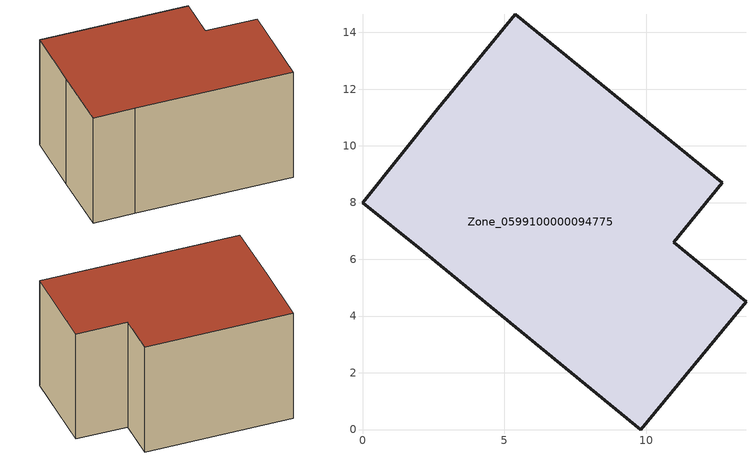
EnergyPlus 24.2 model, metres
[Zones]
Zone_0599100000094775
 floor ground (C_G): 2.65,11.3 5.39,14.63 12.69,8.69 10.98,6.61 13.52,4.51 9.82,0 2.07,6.34 0,8 z0
 wall outside (C_F): 9.82,0 13.52,4.51 10.98,6.61 12.69,8.69 5.39,14.63 2.65,11.3 0,8 2.07,6.34 9.82,0 z0:7.58
 roof outside (C_R): 2.65,11.3 0,8 2.07,6.34 9.82,0 13.52,4.51 10.98,6.61 12.69,8.69 5.39,14.63 z7.58
[BUILDING]
Pand.0599100000094775: North Axis=0; Terrain=City; Loads Convergence Tolerance Value=0.04; Temperature Convergence Tolerance Value=0.4; Solar Distribution=FullExterior; Maximum Number of Warmup Days=25; Minimum Number of Warmup Days=1
[Site:Location]
Rotterdam.The.Hague.AP_ZH_NLD Design_Conditions: Latitude=51.96; Longitude=4.45; Time Zone=1; Elevation=-4.5
[SITE:GROUNDTEMPERATURE:BUILDINGSURFACE]
18, 18, 18, 18, 18, 18, 18, 18, 18, 18, 18, 18
[MATERIAL] Thermal Absorptance=0.9; Solar Absorptance=0.7; Visible Absorptance=0.7
Name | Roughness | Thickness | Conductivity | Density | Specific Heat
G.TI.1992-2005 | MediumSmooth | 0.15 | 0.06 | 540 | 1210
F.TI.1992-2005 | Rough | 0.3 | 0.12 | 1920 | 840
R.TI.1992-2005 | MediumRough | 0.2 | 0.08 | 1500 | 1000
[CONSTRUCTION]
C_G: G.TI.1992-2005
C_F: F.TI.1992-2005
C_R: R.TI.1992-2005
[ZONE]
Zone_0599100000094775: Type=1; Multiplier=1; Ceiling Height=Autocalculate; Volume=Autocalculate; Floor Area=autocalculate; Part of Total Floor Area=Yes
[ZONEINFILTRATION:DESIGNFLOWRATE]
Infil_Zone_0599100000094775: Zone or ZoneList or Space or SpaceList=Zone_0599100000094775; Schedule=AlwaysOn; Design Flow Rate Calculation Method=Flow/Area; Flow Rate per Floor Area=0.0015; Constant Term Coefficient=1; Temperature Term Coefficient=0; Velocity Term Coefficient=0; Velocity Squared Term Coefficient=0
[HVACTEMPLATE:ZONE:IDEALLOADSAIRSYSTEM]
Zone_0599100000094775: Maximum Heating Supply Air Temperature=50; Minimum Cooling Supply Air Temperature=13; Maximum Heating Supply Air Humidity Ratio=0.0156; Minimum Cooling Supply Air Humidity Ratio=0.0077; Heating Limit=NoLimit; Cooling Limit=NoLimit; Dehumidification Control Type=ConstantSensibleHeatRatio; Cooling Sensible Heat Ratio=0.7; Dehumidification Setpoint=60; Humidification Control Type=None; Humidification Setpoint=30; Outdoor Air Method=None; Outdoor Air Flow Rate per Person=0.00944; Outdoor Air Flow Rate per Zone Floor Area=0; Outdoor Air Flow Rate per Zone=0; Demand Controlled Ventilation Type=None; Outdoor Air Economizer Type=NoEconomizer; Heat Recovery Type=None; Sensible Heat Recovery Effectiveness=0.7; Latent Heat Recovery Effectiveness=0.65
[ZONECONTROL:THERMOSTAT]
ThermostatControl_Zone_0599100000094775: Zone or ZoneList=Zone_0599100000094775; Control Type Schedule=DualSetpointControlType; Control 1=Thermostat_Zone_0599100000094775; Temperature Difference Between Cutout And Setpoint=0
[THERMOSTATSETPOINT:DUALSETPOINT]
Thermostat_Zone_0599100000094775: Heating Setpoint Temperature Schedule=HeatingSetpoint_Zone_0599100000094775; Cooling Setpoint Temperature Schedule=CoolingSetpoint_Zone_0599100000094775
[SCHEDULE:COMPACT]
HeatingSetpoint_Zone_0599100000094775: Through: 12/31, For: AllDays, Until: 24:00, 21
CoolingSetpoint_Zone_0599100000094775: Through: 12/31, For: AllDays, Until: 24:00, 24
DualSetpointControlType: Through: 12/31, For: AllDays, Until: 24:00, 4
AlwaysOn: Through: 12/31, For: AllDays, Until: 24:00, 1
